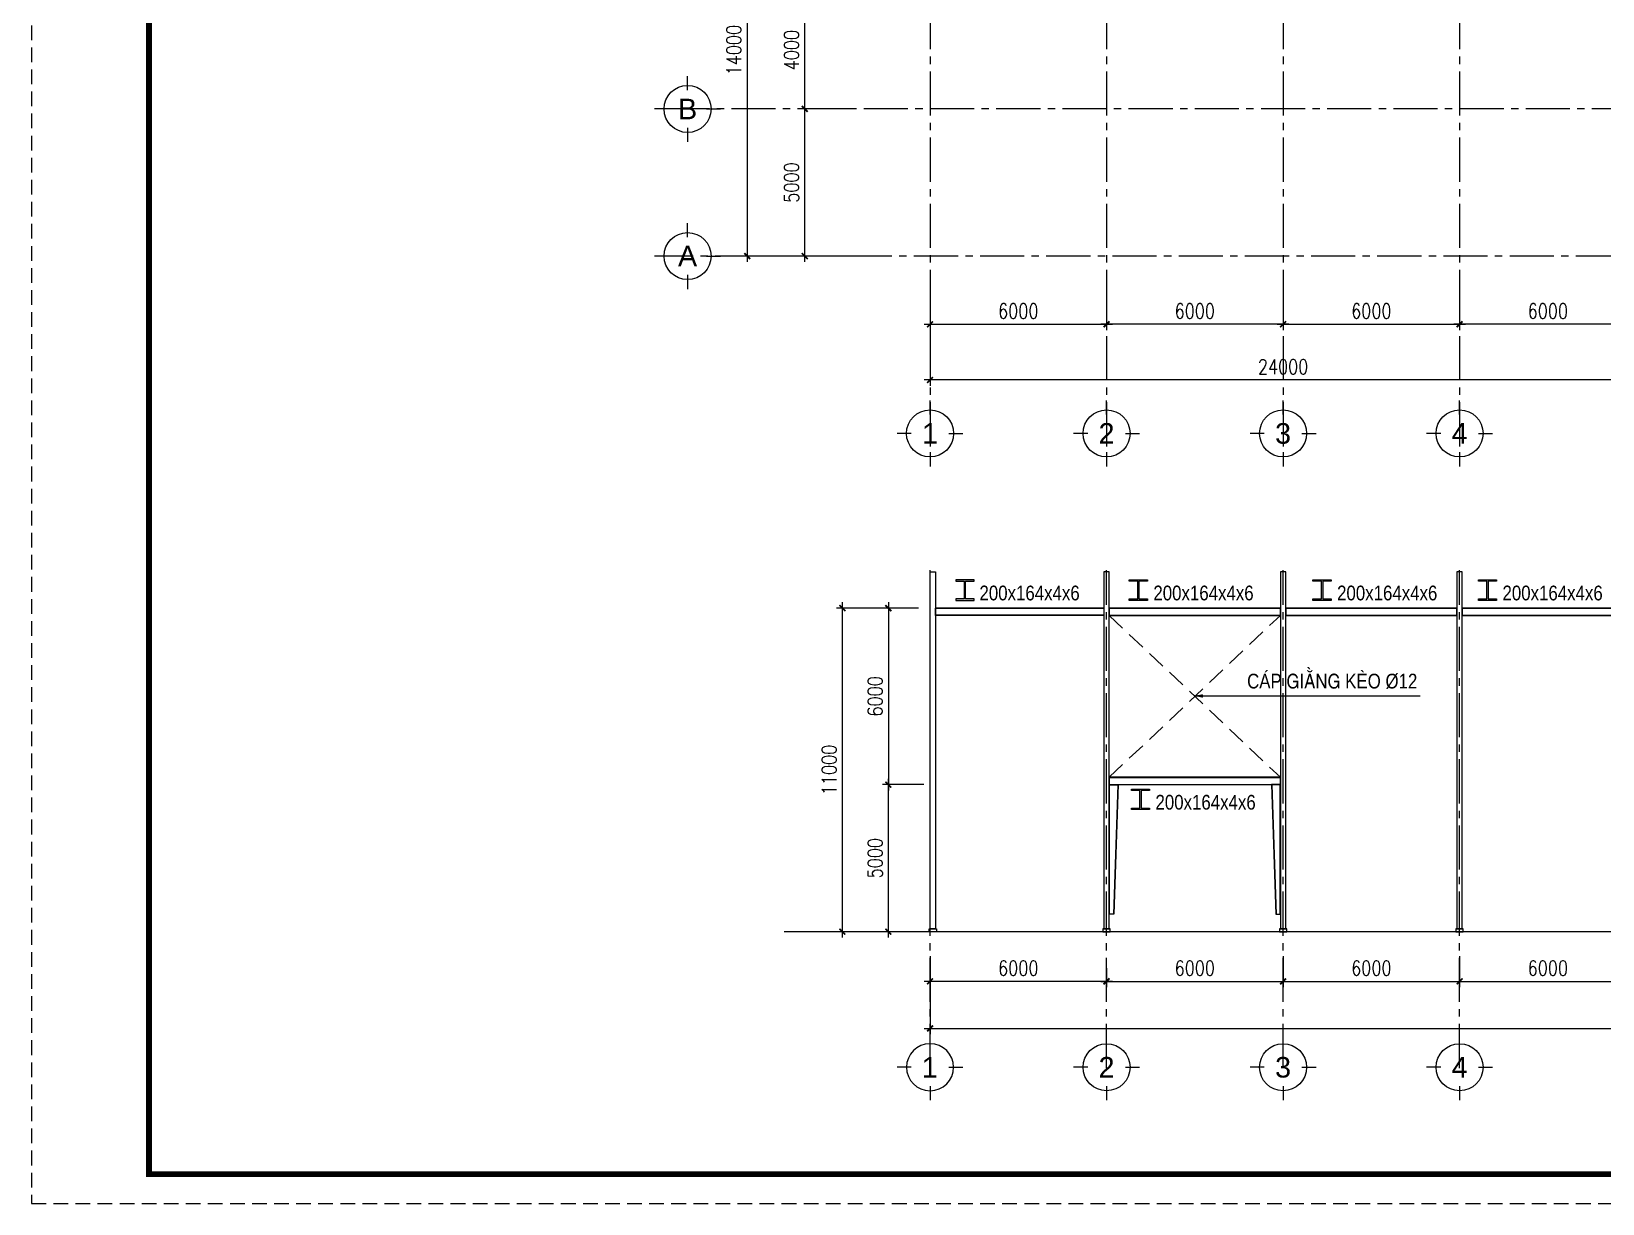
# Model space of a CAD drawing. Header units: inches. Extents: x 651127 to 1529722, y 768575 to 1021311.
# Drawn here: x 826320 to 879724, y 772141 to 811985 of the extents above; entities that cross this region are included whole.
import ezdxf
from ezdxf.enums import TextEntityAlignment as Align

# ---------------------------------------------------------------- set-up
doc = ezdxf.new("R2010")
doc.units = ezdxf.units.IN
doc.header["$LTSCALE"] = 1000
doc.header["$MEASUREMENT"] = 0
for name, pattern in [('CENTER2', [1.125, 0.75, -0.125, 0.125, -0.125]), ('HIDDEN', [0.375, 0.25, -0.125]), ('HIDDEN2', [0.1875, 0.125, -0.0625])]:
    doc.linetypes.add(name, pattern=pattern)
doc.layers.get('DEFPOINTS').update_dxf_attribs({"color": 8, "lineweight": 9})
for name, color, linetype in [('DWGshare.com_1', 7, 'Continuous'), ('DWGshare.com_10', 7, 'Continuous'), ('DWGshare.com_12', 51, 'Continuous'), ('DWGshare.com_2', 147, 'Continuous'), ('DWGshare.com_3', 7, 'Continuous'), ('DWGshare.com_4', 8, 'CENTER2'), ('DWGshare.com_5', 143, 'HIDDEN2'), ('DWGshare.com_6', 40, 'Continuous'), ('DWGshare.com_7', 1, 'Continuous')]:
    doc.layers.add(name, color=color, linetype=linetype)
doc.layers.add('DWGshare.com_23', color=147, linetype='Continuous', lineweight=0)
doc.styles.add('DWGshare.com_1', font='VHELVCN.TTF')
doc.styles.add('DWGshare.com_2', font='VHELVEB.TTF')
doc.styles.add('DWGshare.com_4', font='romans.shx', dxfattribs={"width": 0.8})
doc.dimstyles.new('DWGshare.com_4', dxfattribs={"dimscale": 100, "dimtxt": 2.5, "dimasz": 2, "dimexe": 1, "dimexo": 1.5, "dimgap": 1, "dimtad": 1, "dimdec": 0, "dimlfac": 0.5, "dimzin": 0, "dimdsep": 46, "dimtxsty": 'DWGshare.com_4', "dimblk": 'DWGshare.com_6', "dimcen": 1.5, "dimdle": 1, "dimclrd": 256, "dimclre": 256, "dimclrt": 7, "dimadec": 0, "dimazin": 0, "dimtfac": 1, "dimtdec": 0, "dimtix": 1, "dimtmove": 2, "dimatfit": 3, "dimldrblk": 'DWGshare.com_6', "dimfxl": 1, "dimtolj": 1, "dimtzin": 0, "dimarcsym": 0})
doc.dimstyles.new('DWGshare.com_5', dxfattribs={"dimscale": 200, "dimtxt": 2.5, "dimasz": 1, "dimexe": 1, "dimexo": 1.5, "dimgap": 1, "dimtad": 1, "dimdec": 0, "dimzin": 0, "dimdsep": 46, "dimtxsty": 'DWGshare.com_4', "dimblk": 'DWGshare.com_1', "dimcen": 1.5, "dimdle": 1, "dimclrd": 256, "dimclre": 256, "dimclrt": 7, "dimadec": 0, "dimazin": 0, "dimtfac": 1, "dimtdec": 0, "dimtix": 1, "dimtmove": 2, "dimatfit": 3, "dimfxl": 1, "dimtolj": 1, "dimtzin": 0, "dimarcsym": 0})

# ---------------------------------------------------------------- blocks, each defined once
blk = doc.blocks.new('DWGshare.com_1')
at = {"color": 0, "linetype": 'ByBlock', "const_width": 0.3}
blk.add_lwpolyline([(-0.5, -0.5), (0.5, 0.5)], dxfattribs=at)
blk = doc.blocks.new('*D218')
at = {"layer": 'DEFPOINTS', "color": 0, "transparency": 16777216}
for p in [(852607, 813349), (854561, 813349), (854561, 809349)]:
    blk.add_point(p, dxfattribs=at)
at = {"layer": 'DWGshare.com_23', "lineweight": -2, "transparency": 16777216}
for p, q in [((854261, 813349), (852407, 813349)), ((852607, 809149), (852607, 813549)), ((854261, 809349), (852407, 809349))]:
    blk.add_line(p, q, dxfattribs=at)
at = {"layer": 'DWGshare.com_23', "lineweight": -2, "transparency": 16777216, "xscale": 200, "yscale": 200, "zscale": 200}
for p, rotation in [((852607, 813349), 90), ((852607, 809349), 270)]:
    blk.add_blockref('DWGshare.com_1', p, dxfattribs=dict(at, rotation=rotation))
at = {"layer": 'DWGshare.com_23', "color": 7, "transparency": 16777216, "insert": (852157, 811349), "char_height": 500, "attachment_point": 5, "rotation": 90, "style": 'DWGshare.com_4'}
blk.add_mtext('\\A1;4000', dxfattribs=at)
blk = doc.blocks.new('*D219')
at = {"layer": 'DEFPOINTS', "color": 0, "transparency": 16777216}
for p in [(852607, 809349), (854561, 809349), (854561, 804349)]:
    blk.add_point(p, dxfattribs=at)
at = {"layer": 'DWGshare.com_23', "lineweight": -2, "transparency": 16777216}
for p, q in [((854261, 809349), (852407, 809349)), ((852607, 804149), (852607, 809549)), ((854261, 804349), (852407, 804349))]:
    blk.add_line(p, q, dxfattribs=at)
at = {"layer": 'DWGshare.com_23', "lineweight": -2, "transparency": 16777216, "xscale": 200, "yscale": 200, "zscale": 200}
for p, rotation in [((852607, 809349), 90), ((852607, 804349), 270)]:
    blk.add_blockref('DWGshare.com_1', p, dxfattribs=dict(at, rotation=rotation))
at = {"layer": 'DWGshare.com_23', "color": 7, "transparency": 16777216, "insert": (852157, 806849), "char_height": 500, "attachment_point": 5, "rotation": 90, "style": 'DWGshare.com_4'}
blk.add_mtext('\\A1;5000', dxfattribs=at)
blk = doc.blocks.new('DWGshare.com_2')
for p, q in [((0, 320), (0, 560)), ((-320, 0), (-560, 0)), ((320, 0), (560, 0)), ((0, -320), (0, -560))]:
    blk.add_line(p, q)
blk.add_circle((0, 0), 400)
at = {"linetype": 'Continuous', "style": 'DWGshare.com_2'}
blk.add_attdef('2', text='', height=350, dxfattribs=at).set_placement((0, 0), align=Align.MIDDLE_CENTER)
blk = doc.blocks.new('*D220')
at = {"layer": 'DEFPOINTS', "color": 0, "transparency": 16777216}
for p in [(852602, 818349), (850648, 804349), (854261, 804349)]:
    blk.add_point(p, dxfattribs=at)
at = {"layer": 'DWGshare.com_23', "lineweight": -2, "transparency": 16777216}
for p, q in [((852302, 818349), (850448, 818349)), ((850648, 818549), (850648, 804149)), ((853961, 804349), (850448, 804349))]:
    blk.add_line(p, q, dxfattribs=at)
at = {"layer": 'DWGshare.com_23', "lineweight": -2, "transparency": 16777216, "xscale": 200, "yscale": 200, "zscale": 200}
for p, rotation in [((850648, 818349), 90), ((850648, 804349), 270)]:
    blk.add_blockref('DWGshare.com_1', p, dxfattribs=dict(at, rotation=rotation))
at = {"layer": 'DWGshare.com_23', "color": 7, "transparency": 16777216, "insert": (850198, 811349), "char_height": 500, "attachment_point": 5, "rotation": 90, "style": 'DWGshare.com_4'}
blk.add_mtext('\\A1;14000', dxfattribs=at)
blk = doc.blocks.new('*D221')
at = {"layer": 'DEFPOINTS', "color": 0, "transparency": 16777216}
for p in [(874864, 803519), (880864, 803463), (874864, 802031)]:
    blk.add_point(p, dxfattribs=at)
at = {"layer": 'DWGshare.com_23', "lineweight": -2, "transparency": 16777216}
for p, q in [((874864, 803219), (874864, 801831)), ((880864, 803163), (880864, 801831)), ((881064, 802031), (874664, 802031))]:
    blk.add_line(p, q, dxfattribs=at)
at = {"layer": 'DWGshare.com_23', "lineweight": -2, "transparency": 16777216, "xscale": 200, "yscale": 200, "zscale": 200, "rotation": 180}
blk.add_blockref('DWGshare.com_1', (874864, 802031), dxfattribs=at)
at = {"layer": 'DWGshare.com_23', "lineweight": -2, "transparency": 16777216, "xscale": 200, "yscale": 200, "zscale": 200}
blk.add_blockref('DWGshare.com_1', (880864, 802031), dxfattribs=at)
at = {"layer": 'DWGshare.com_23', "color": 7, "transparency": 16777216, "insert": (877864, 802481), "char_height": 500, "attachment_point": 5, "style": 'DWGshare.com_4'}
blk.add_mtext('\\A1;6000', dxfattribs=at)
blk = doc.blocks.new('*D222')
at = {"layer": 'DEFPOINTS', "color": 0, "transparency": 16777216}
for p in [(868864, 803463), (874864, 803519), (874864, 802031)]:
    blk.add_point(p, dxfattribs=at)
at = {"layer": 'DWGshare.com_23', "lineweight": -2, "transparency": 16777216}
for p, q in [((874864, 803219), (874864, 801831)), ((868864, 803163), (868864, 801831)), ((868664, 802031), (875064, 802031))]:
    blk.add_line(p, q, dxfattribs=at)
at = {"layer": 'DWGshare.com_23', "lineweight": -2, "transparency": 16777216, "xscale": 200, "yscale": 200, "zscale": 200, "rotation": 180}
blk.add_blockref('DWGshare.com_1', (868864, 802031), dxfattribs=at)
at = {"layer": 'DWGshare.com_23', "lineweight": -2, "transparency": 16777216, "xscale": 200, "yscale": 200, "zscale": 200}
blk.add_blockref('DWGshare.com_1', (874864, 802031), dxfattribs=at)
at = {"layer": 'DWGshare.com_23', "color": 7, "transparency": 16777216, "insert": (871864, 802481), "char_height": 500, "attachment_point": 5, "style": 'DWGshare.com_4'}
blk.add_mtext('\\A1;6000', dxfattribs=at)
blk = doc.blocks.new('*D223')
at = {"layer": 'DEFPOINTS', "color": 0, "transparency": 16777216}
for p in [(856864, 803463), (862864, 803519), (862864, 802031)]:
    blk.add_point(p, dxfattribs=at)
at = {"layer": 'DWGshare.com_23', "lineweight": -2, "transparency": 16777216}
for p, q in [((862864, 803219), (862864, 801831)), ((856864, 803163), (856864, 801831)), ((856664, 802031), (863064, 802031))]:
    blk.add_line(p, q, dxfattribs=at)
at = {"layer": 'DWGshare.com_23', "lineweight": -2, "transparency": 16777216, "xscale": 200, "yscale": 200, "zscale": 200, "rotation": 180}
blk.add_blockref('DWGshare.com_1', (856864, 802031), dxfattribs=at)
at = {"layer": 'DWGshare.com_23', "lineweight": -2, "transparency": 16777216, "xscale": 200, "yscale": 200, "zscale": 200}
blk.add_blockref('DWGshare.com_1', (862864, 802031), dxfattribs=at)
at = {"layer": 'DWGshare.com_23', "color": 7, "transparency": 16777216, "insert": (859864, 802481), "char_height": 500, "attachment_point": 5, "style": 'DWGshare.com_4'}
blk.add_mtext('\\A1;6000', dxfattribs=at)
blk = doc.blocks.new('*D224')
at = {"layer": 'DEFPOINTS', "color": 0, "transparency": 16777216}
for p in [(862864, 803519), (868864, 803463), (862864, 802031)]:
    blk.add_point(p, dxfattribs=at)
at = {"layer": 'DWGshare.com_23', "lineweight": -2, "transparency": 16777216}
for p, q in [((862864, 803219), (862864, 801831)), ((868864, 803163), (868864, 801831)), ((869064, 802031), (862664, 802031))]:
    blk.add_line(p, q, dxfattribs=at)
at = {"layer": 'DWGshare.com_23', "lineweight": -2, "transparency": 16777216, "xscale": 200, "yscale": 200, "zscale": 200, "rotation": 180}
blk.add_blockref('DWGshare.com_1', (862864, 802031), dxfattribs=at)
at = {"layer": 'DWGshare.com_23', "lineweight": -2, "transparency": 16777216, "xscale": 200, "yscale": 200, "zscale": 200}
blk.add_blockref('DWGshare.com_1', (868864, 802031), dxfattribs=at)
at = {"layer": 'DWGshare.com_23', "color": 7, "transparency": 16777216, "insert": (865864, 802481), "char_height": 500, "attachment_point": 5, "style": 'DWGshare.com_4'}
blk.add_mtext('\\A1;6000', dxfattribs=at)
blk = doc.blocks.new('*D225')
at = {"layer": 'DEFPOINTS', "color": 0, "transparency": 16777216}
for p in [(856864, 804099), (880864, 804099), (856864, 800138)]:
    blk.add_point(p, dxfattribs=at)
at = {"layer": 'DWGshare.com_23', "lineweight": -2, "transparency": 16777216}
for p, q in [((856864, 803799), (856864, 799938)), ((880864, 803799), (880864, 799938)), ((881064, 800138), (856664, 800138))]:
    blk.add_line(p, q, dxfattribs=at)
at = {"layer": 'DWGshare.com_23', "lineweight": -2, "transparency": 16777216, "xscale": 200, "yscale": 200, "zscale": 200, "rotation": 180}
blk.add_blockref('DWGshare.com_1', (856864, 800138), dxfattribs=at)
at = {"layer": 'DWGshare.com_23', "lineweight": -2, "transparency": 16777216, "xscale": 200, "yscale": 200, "zscale": 200}
blk.add_blockref('DWGshare.com_1', (880864, 800138), dxfattribs=at)
at = {"layer": 'DWGshare.com_23', "color": 7, "transparency": 16777216, "insert": (868864, 800588), "char_height": 500, "attachment_point": 5, "style": 'DWGshare.com_4'}
blk.add_mtext('\\A1;24000', dxfattribs=at)
blk = doc.blocks.new('*D843')
at = {"layer": 'DEFPOINTS', "color": 0, "transparency": 16777216}
for p in [(868864, 780846), (862864, 780443), (868864, 779695)]:
    blk.add_point(p, dxfattribs=at)
at = {"layer": 'DWGshare.com_2', "lineweight": -2, "transparency": 16777216}
for p, q in [((868864, 780546), (868864, 779495)), ((862864, 780143), (862864, 779495)), ((862664, 779695), (869064, 779695))]:
    blk.add_line(p, q, dxfattribs=at)
at = {"layer": 'DWGshare.com_2', "lineweight": -2, "transparency": 16777216, "xscale": 200, "yscale": 200, "zscale": 200, "rotation": 180}
blk.add_blockref('DWGshare.com_1', (862864, 779695), dxfattribs=at)
at = {"layer": 'DWGshare.com_2', "lineweight": -2, "transparency": 16777216, "xscale": 200, "yscale": 200, "zscale": 200}
blk.add_blockref('DWGshare.com_1', (868864, 779695), dxfattribs=at)
at = {"layer": 'DWGshare.com_2', "color": 7, "transparency": 16777216, "insert": (865864, 780145), "char_height": 500, "attachment_point": 5, "style": 'DWGshare.com_4'}
blk.add_mtext('\\A1;6000', dxfattribs=at)
blk = doc.blocks.new('*D844')
at = {"layer": 'DEFPOINTS', "color": 0, "transparency": 16777216}
for p in [(868864, 780846), (874864, 780846), (874864, 779695)]:
    blk.add_point(p, dxfattribs=at)
at = {"layer": 'DWGshare.com_2', "lineweight": -2, "transparency": 16777216}
for p, q in [((868864, 780546), (868864, 779495)), ((874864, 780546), (874864, 779495)), ((868664, 779695), (875064, 779695))]:
    blk.add_line(p, q, dxfattribs=at)
at = {"layer": 'DWGshare.com_2', "lineweight": -2, "transparency": 16777216, "xscale": 200, "yscale": 200, "zscale": 200, "rotation": 180}
blk.add_blockref('DWGshare.com_1', (868864, 779695), dxfattribs=at)
at = {"layer": 'DWGshare.com_2', "lineweight": -2, "transparency": 16777216, "xscale": 200, "yscale": 200, "zscale": 200}
blk.add_blockref('DWGshare.com_1', (874864, 779695), dxfattribs=at)
at = {"layer": 'DWGshare.com_2', "color": 7, "transparency": 16777216, "insert": (871864, 780145), "char_height": 500, "attachment_point": 5, "style": 'DWGshare.com_4'}
blk.add_mtext('\\A1;6000', dxfattribs=at)
blk = doc.blocks.new('*D845')
at = {"layer": 'DEFPOINTS', "color": 0, "transparency": 16777216}
for p in [(874864, 780846), (880864, 780846), (880864, 779695)]:
    blk.add_point(p, dxfattribs=at)
at = {"layer": 'DWGshare.com_2', "lineweight": -2, "transparency": 16777216}
for p, q in [((874864, 780546), (874864, 779495)), ((880864, 780546), (880864, 779495)), ((874664, 779695), (881064, 779695))]:
    blk.add_line(p, q, dxfattribs=at)
at = {"layer": 'DWGshare.com_2', "lineweight": -2, "transparency": 16777216, "xscale": 200, "yscale": 200, "zscale": 200, "rotation": 180}
blk.add_blockref('DWGshare.com_1', (874864, 779695), dxfattribs=at)
at = {"layer": 'DWGshare.com_2', "lineweight": -2, "transparency": 16777216, "xscale": 200, "yscale": 200, "zscale": 200}
blk.add_blockref('DWGshare.com_1', (880864, 779695), dxfattribs=at)
at = {"layer": 'DWGshare.com_2', "color": 7, "transparency": 16777216, "insert": (877864, 780145), "char_height": 500, "attachment_point": 5, "style": 'DWGshare.com_4'}
blk.add_mtext('\\A1;6000', dxfattribs=at)
blk = doc.blocks.new('*D852')
at = {"layer": 'DEFPOINTS', "color": 0, "transparency": 16777216}
for p in [(856864, 780443), (952864, 780546), (952864, 778095)]:
    blk.add_point(p, dxfattribs=at)
at = {"layer": 'DWGshare.com_2', "lineweight": -2, "transparency": 16777216}
for p, q in [((952864, 780246), (952864, 777895)), ((856864, 780143), (856864, 777895)), ((856664, 778095), (953064, 778095))]:
    blk.add_line(p, q, dxfattribs=at)
at = {"layer": 'DWGshare.com_2', "lineweight": -2, "transparency": 16777216, "xscale": 200, "yscale": 200, "zscale": 200, "rotation": 180}
blk.add_blockref('DWGshare.com_1', (856864, 778095), dxfattribs=at)
at = {"layer": 'DWGshare.com_2', "lineweight": -2, "transparency": 16777216, "xscale": 200, "yscale": 200, "zscale": 200}
blk.add_blockref('DWGshare.com_1', (952864, 778095), dxfattribs=at)
at = {"layer": 'DWGshare.com_2', "color": 7, "transparency": 16777216, "insert": (904864, 778545), "char_height": 500, "attachment_point": 5, "style": 'DWGshare.com_4'}
blk.add_mtext('\\A1;96000', dxfattribs=at)
blk = doc.blocks.new('*D853')
at = {"layer": 'DEFPOINTS', "color": 0, "transparency": 16777216}
for p in [(853884, 792382), (856771, 792382), (856160, 781382)]:
    blk.add_point(p, dxfattribs=at)
at = {"layer": 'DWGshare.com_2', "lineweight": -2, "transparency": 16777216}
for p, q in [((853884, 781182), (853884, 792582)), ((856471, 792382), (853684, 792382)), ((855860, 781382), (853684, 781382))]:
    blk.add_line(p, q, dxfattribs=at)
at = {"layer": 'DWGshare.com_2', "lineweight": -2, "transparency": 16777216, "xscale": 200, "yscale": 200, "zscale": 200}
for p, rotation in [((853884, 792382), 90), ((853884, 781382), 270)]:
    blk.add_blockref('DWGshare.com_1', p, dxfattribs=dict(at, rotation=rotation))
at = {"layer": 'DWGshare.com_2', "color": 7, "transparency": 16777216, "insert": (853434, 786882), "char_height": 500, "attachment_point": 5, "rotation": 90, "style": 'DWGshare.com_4'}
blk.add_mtext('\\A1;11000', dxfattribs=at)
blk = doc.blocks.new('*D854')
at = {"layer": 'DEFPOINTS', "color": 0, "transparency": 16777216}
for p in [(855447, 786382), (856949, 786382), (856916, 781382)]:
    blk.add_point(p, dxfattribs=at)
at = {"layer": 'DWGshare.com_2', "lineweight": -2, "transparency": 16777216}
for p, q in [((856649, 786382), (855247, 786382)), ((855447, 781182), (855447, 786582)), ((856616, 781382), (855247, 781382))]:
    blk.add_line(p, q, dxfattribs=at)
at = {"layer": 'DWGshare.com_2', "lineweight": -2, "transparency": 16777216, "xscale": 200, "yscale": 200, "zscale": 200}
for p, rotation in [((855447, 786382), 90), ((855447, 781382), 270)]:
    blk.add_blockref('DWGshare.com_1', p, dxfattribs=dict(at, rotation=rotation))
at = {"layer": 'DWGshare.com_2', "color": 7, "transparency": 16777216, "insert": (854997, 783882), "char_height": 500, "attachment_point": 5, "rotation": 90, "style": 'DWGshare.com_4'}
blk.add_mtext('\\A1;5000', dxfattribs=at)
blk = doc.blocks.new('*D855')
at = {"layer": 'DEFPOINTS', "color": 0, "transparency": 16777216}
for p in [(856616, 792382), (855447, 786382), (856949, 786382)]:
    blk.add_point(p, dxfattribs=at)
at = {"layer": 'DWGshare.com_2', "lineweight": -2, "transparency": 16777216}
for p, q in [((855447, 792582), (855447, 786182)), ((856316, 792382), (855247, 792382)), ((856649, 786382), (855247, 786382))]:
    blk.add_line(p, q, dxfattribs=at)
at = {"layer": 'DWGshare.com_2', "lineweight": -2, "transparency": 16777216, "xscale": 200, "yscale": 200, "zscale": 200}
for p, rotation in [((855447, 792382), 90), ((855447, 786382), 270)]:
    blk.add_blockref('DWGshare.com_1', p, dxfattribs=dict(at, rotation=rotation))
at = {"layer": 'DWGshare.com_2', "color": 7, "transparency": 16777216, "insert": (854997, 789382), "char_height": 500, "attachment_point": 5, "rotation": 90, "style": 'DWGshare.com_4'}
blk.add_mtext('\\A1;6000', dxfattribs=at)
blk = doc.blocks.new('DWGshare.com_6')
at = {"linetype": 'CENTER2'}
blk.add_hatch(color=256, dxfattribs=at).paths.add_polyline_path([(-1.3, 0.22), (-1, 0), (-1.3, -0.22), (0, 0)])
blk.add_line((0, 0), (-1, 0), dxfattribs=at)
blk.add_lwpolyline([(-1.3, 0.22), (0, 0), (-1.3, -0.22), (-1, 0), (-1.3, 0.22)], dxfattribs=at)
blk = doc.blocks.new('*D842')
at = {"layer": 'DEFPOINTS', "color": 0, "transparency": 16777216}
for p in [(856864, 780846), (862864, 780443), (856864, 779695)]:
    blk.add_point(p, dxfattribs=at)
at = {"layer": 'DWGshare.com_2', "lineweight": -2, "transparency": 16777216}
for p, q in [((856864, 780546), (856864, 779495)), ((862864, 780143), (862864, 779495)), ((863064, 779695), (856664, 779695))]:
    blk.add_line(p, q, dxfattribs=at)
at = {"layer": 'DWGshare.com_2', "lineweight": -2, "transparency": 16777216, "xscale": 200, "yscale": 200, "zscale": 200, "rotation": 180}
blk.add_blockref('DWGshare.com_1', (856864, 779695), dxfattribs=at)
at = {"layer": 'DWGshare.com_2', "lineweight": -2, "transparency": 16777216, "xscale": 200, "yscale": 200, "zscale": 200}
blk.add_blockref('DWGshare.com_1', (862864, 779695), dxfattribs=at)
at = {"layer": 'DWGshare.com_2', "color": 7, "transparency": 16777216, "insert": (859864, 780145), "char_height": 500, "attachment_point": 5, "style": 'DWGshare.com_4'}
blk.add_mtext('\\A1;6000', dxfattribs=at)

msp = doc.modelspace()

# ---------------------------------------------------------------- hatches: boundary and pattern name
at = {"layer": 'DWGshare.com_6'}
for points in [[(858068.8, 793295.7), (858358.8, 793295.7), (858358.8, 793345.7), (857738.8, 793345.7), (857738.8, 793295.7), (858028.8, 793295.7), (858028.8, 792695.7), (857738.8, 792695.7), (857738.8, 792645.7), (858358.8, 792645.7), (858358.8, 792695.7), (858068.8, 792695.7)], [(863925.5, 793295.7), (863635.5, 793295.7), (863635.5, 793345.7), (864255.5, 793345.7), (864255.5, 793295.7), (863965.5, 793295.7), (863965.5, 792695.7), (864255.5, 792695.7), (864255.5, 792645.7), (863635.5, 792645.7), (863635.5, 792695.7), (863925.5, 792695.7)], [(870169.9, 793295.7), (869879.9, 793295.7), (869879.9, 793345.7), (870499.9, 793345.7), (870499.9, 793295.7), (870209.9, 793295.7), (870209.9, 792695.7), (870499.9, 792695.7), (870499.9, 792645.7), (869879.9, 792645.7), (869879.9, 792695.7), (870169.9, 792695.7)], [(875791.9, 793295.7), (875501.9, 793295.7), (875501.9, 793345.7), (876121.9, 793345.7), (876121.9, 793295.7), (875831.9, 793295.7), (875831.9, 792695.7), (876121.9, 792695.7), (876121.9, 792645.7), (875501.9, 792645.7), (875501.9, 792695.7), (875791.9, 792695.7)], [(863996.4, 786183.2), (863706.4, 786183.2), (863706.4, 786233.2), (864326.4, 786233.2), (864326.4, 786183.2), (864036.4, 786183.2), (864036.4, 785583.2), (864326.4, 785583.2), (864326.4, 785533.2), (863706.4, 785533.2), (863706.4, 785583.2), (863996.4, 785583.2)]]:
    msp.add_hatch(color=256, dxfattribs=at).paths.add_polyline_path(points)

# ---------------------------------------------------------------- linework, layer by layer
at = {"layer": 'DEFPOINTS', "linetype": 'HIDDEN', "ltscale": 2}
msp.add_lwpolyline([(826319.8, 772140.9), (994519.8, 772140.9), (994519.8, 890940.9), (826319.8, 890940.9)], close=True, dxfattribs=at)
at = {"layer": 'DWGshare.com_1', "const_width": 200}
msp.add_lwpolyline([(830319.8, 773140.9), (993519.8, 773140.9), (993519.8, 889940.9), (830319.8, 889940.9)], close=True, dxfattribs=at)
at = {"layer": 'DWGshare.com_12'}
for p, q in [((862771.4, 792376.1), (857048.9, 792376.1)), ((862771.4, 792138.1), (857048.9, 792138.1)), ((862956.4, 792376.1), (868771.4, 792376.1)), ((862956.4, 792138.1), (868771.4, 792138.1)), ((868956.4, 792376.1), (874771.4, 792376.1)), ((868956.4, 792138.1), (874771.4, 792138.1)), ((874956.4, 792376.1), (880771.4, 792376.1)), ((874956.4, 792138.1), (880771.4, 792138.1)), ((862956.4, 786626.1), (868771.4, 786626.1)), ((862956.4, 786388.1), (868771.4, 786388.1))]:
    msp.add_line(p, q, dxfattribs=at)
for points in [[(857048.9, 781482.1), (856863.9, 781482.1), (856863.9, 793616.1), (857048.9, 793616.1)], [(862771.4, 781482.1), (862956.4, 781482.1), (862956.4, 793616.1), (862771.4, 793616.1)], [(868771.4, 781482.1), (868956.4, 781482.1), (868956.4, 793616.1), (868771.4, 793616.1)], [(874771.4, 781482.1), (874956.4, 781482.1), (874956.4, 793616.1), (874771.4, 793616.1)], [(862771.4, 792132.1), (857048.9, 792132.1), (857048.9, 792382.1), (862771.4, 792382.1)], [(862956.4, 792132.1), (868771.4, 792132.1), (868771.4, 792382.1), (862956.4, 792382.1)], [(868956.4, 792132.1), (874771.4, 792132.1), (874771.4, 792382.1), (868956.4, 792382.1)], [(874956.4, 792132.1), (880771.4, 792132.1), (880771.4, 792382.1), (874956.4, 792382.1)], [(862956.4, 786382.1), (868771.4, 786382.1), (868771.4, 786632.1), (862956.4, 786632.1)], [(862962.4, 781982.1), (862962.4, 786376.1), (863250.2, 786376.1), (863100.6, 781982.1)], [(868765.4, 781982.1), (868765.4, 786376.1), (868477.6, 786376.1), (868627.2, 781982.1)]]:
    msp.add_lwpolyline(points, close=True, dxfattribs=at)
for points in [[(862956.4, 781982.1), (862956.4, 786382.1), (863256.4, 786382.1), (863106.4, 781982.1), (862956.4, 781982.1)], [(868771.4, 781982.1), (868771.4, 786382.1), (868471.4, 786382.1), (868621.4, 781982.1), (868771.4, 781982.1)]]:
    msp.add_lwpolyline(points, dxfattribs=at)
at = {"layer": 'DWGshare.com_3'}
for points in [[(857081.4, 781382.1), (856831.4, 781382.1), (856831.4, 781482.1), (857081.4, 781482.1)], [(862738.9, 781382.1), (862988.9, 781382.1), (862988.9, 781482.1), (862738.9, 781482.1)], [(868738.9, 781382.1), (868988.9, 781382.1), (868988.9, 781482.1), (868738.9, 781482.1)], [(874738.9, 781382.1), (874988.9, 781382.1), (874988.9, 781482.1), (874738.9, 781482.1)]]:
    msp.add_lwpolyline(points, close=True, dxfattribs=at)
at = {"layer": 'DWGshare.com_4', "ltscale": 2}
for p, q in [((856863.9, 889377.1), (856863.9, 797200.3)), ((862863.9, 889377.1), (862863.9, 797200.3)), ((868863.9, 889377.1), (868863.9, 797200.3)), ((874863.9, 889377.1), (874863.9, 797200.3)), ((934863.9, 809349.1), (847502.6, 809349.1)), ((956816.1, 804349.1), (847502.6, 804349.1)), ((856863.9, 776745.2), (856863.9, 793670)), ((862863.9, 776745.2), (862863.9, 793670)), ((868863.9, 776745.2), (868863.9, 793670)), ((874863.9, 776745.2), (874863.9, 793670))]:
    msp.add_line(p, q, dxfattribs=at)
at = {"layer": 'DWGshare.com_5', "color": 1, "ltscale": 5}
for p, q in [((862956.4, 792132.1), (868771.4, 786632.1)), ((862956.4, 786632.1), (868771.4, 792132.1))]:
    msp.add_line(p, q, dxfattribs=at)
at = {"layer": 'DWGshare.com_6'}
for points in [[(858068.8, 793295.7), (858358.8, 793295.7), (858358.8, 793345.7), (857738.8, 793345.7), (857738.8, 793295.7), (858028.8, 793295.7), (858028.8, 792695.7), (857738.8, 792695.7), (857738.8, 792645.7), (858358.8, 792645.7), (858358.8, 792695.7), (858068.8, 792695.7)], [(863925.5, 793295.7), (863635.5, 793295.7), (863635.5, 793345.7), (864255.5, 793345.7), (864255.5, 793295.7), (863965.5, 793295.7), (863965.5, 792695.7), (864255.5, 792695.7), (864255.5, 792645.7), (863635.5, 792645.7), (863635.5, 792695.7), (863925.5, 792695.7)], [(870169.9, 793295.7), (869879.9, 793295.7), (869879.9, 793345.7), (870499.9, 793345.7), (870499.9, 793295.7), (870209.9, 793295.7), (870209.9, 792695.7), (870499.9, 792695.7), (870499.9, 792645.7), (869879.9, 792645.7), (869879.9, 792695.7), (870169.9, 792695.7)], [(875791.9, 793295.7), (875501.9, 793295.7), (875501.9, 793345.7), (876121.9, 793345.7), (876121.9, 793295.7), (875831.9, 793295.7), (875831.9, 792695.7), (876121.9, 792695.7), (876121.9, 792645.7), (875501.9, 792645.7), (875501.9, 792695.7), (875791.9, 792695.7)], [(863996.4, 786183.2), (863706.4, 786183.2), (863706.4, 786233.2), (864326.4, 786233.2), (864326.4, 786183.2), (864036.4, 786183.2), (864036.4, 785583.2), (864326.4, 785583.2), (864326.4, 785533.2), (863706.4, 785533.2), (863706.4, 785583.2), (863996.4, 785583.2)]]:
    msp.add_lwpolyline(points, close=True, dxfattribs=at)
at = {"layer": 'DWGshare.com_7'}
msp.add_line((958608.9, 781382.1), (851911.5, 781382.1), dxfattribs=at)

# ---------------------------------------------------------------- block references
at = {"layer": 'DWGshare.com_6', "linetype": 'CENTER2', "xscale": 2, "yscale": 2, "zscale": 2}
for p, values in [((848622.6, 809349.1), {'2': 'B'}), ((848622.6, 804349.1), {'2': 'A'}), ((856863.9, 798320.3), {'2': '1'}), ((862863.9, 798320.3), {'2': '2'}), ((868863.9, 798320.3), {'2': '3'}), ((874863.9, 798320.3), {'2': '4'}), ((862863.9, 776774.9), {'2': '2'}), ((868863.9, 776774.9), {'2': '3'}), ((874863.9, 776774.9), {'2': '4'})]:
    msp.add_blockref('DWGshare.com_2', p, dxfattribs=at).add_auto_attribs(values)
at = {"layer": 'DWGshare.com_6', "linetype": 'CENTER2'}
ref = msp.add_blockref('DWGshare.com_2', (856863.9, 776774.9), dxfattribs=dict(at, xscale=-2, yscale=2, zscale=2))
ref.add_attrib('2', '1', dxfattribs={"layer": '0', "linetype": 'Continuous', "height": 700, "style": 'DWGshare.com_2'}).set_placement((856852.2, 776774.9), align=Align.MIDDLE_CENTER)

# ---------------------------------------------------------------- texts
at = {"layer": 'DWGshare.com_10', "style": 'DWGshare.com_1'}
for p in [(858543.9, 792645.7), (864455.5, 792645.7), (870699.9, 792645.7), (876321.9, 792645.7), (864526.4, 785533.2)]:
    msp.add_text('200x164x4x6', height=500, dxfattribs=at).set_placement(p)
msp.add_text('CAÙP GIAÈNG KEØO Þ12', height=500, dxfattribs=at).set_placement((867640.8, 789501.1), align=Align.BOTTOM_LEFT)

# ---------------------------------------------------------------- dimensions: what is measured, and where the dimension line sits
at = {"layer": 'DWGshare.com_2'}
for base, p1, p2, angle, picture, middle in [((853884.1, 792382.1), (856159.5, 781382.1), (856771.4, 792382.1), 90, '*D853', (853434.1, 786882.1)), ((855446.8, 786382.1), (856616.3, 792382.1), (856948.8, 786382.1), 270, '*D855', (854996.8, 789382.1)), ((855446.8, 786382.1), (856916.3, 781382.1), (856948.8, 786382.1), 90, '*D854', (854996.8, 783882.1)), ((856863.9, 779694.9), (862863.9, 780443), (856863.9, 780846.2), 180, '*D842', (859863.9, 780144.9))]:
    dim = msp.add_linear_dim(base=base, p1=p1, p2=p2, angle=angle, dimstyle='DWGshare.com_5', dxfattribs=at)
    dim.commit()
    dim.dimension.update_dxf_attribs({"geometry": picture, "text_midpoint": middle})
for base, p1, p2, picture, middle in [((868863.9, 779694.9), (862863.9, 780443), (868863.9, 780846.2), '*D843', (865863.9, 780144.9)), ((874863.9, 779694.9), (868863.9, 780846.2), (874863.9, 780846.2), '*D844', (871863.9, 780144.9)), ((880863.9, 779694.9), (874863.9, 780846.2), (880863.9, 780846.2), '*D845', (877863.9, 780144.9)), ((952863.9, 778094.9), (856863.9, 780443), (952863.9, 780546.2), '*D852', (904863.9, 778544.9))]:
    dim = msp.add_linear_dim(base=base, p1=p1, p2=p2, dimstyle='DWGshare.com_5', dxfattribs=at)
    dim.commit()
    dim.dimension.update_dxf_attribs({"geometry": picture, "text_midpoint": middle})
at = {"layer": 'DWGshare.com_23'}
for base, p1, p2, angle, picture, middle in [((850648.3, 804349.1), (852602.2, 818349.1), (854261, 804349.1), 90, '*D220', (850198.3, 811349.1)), ((852607, 813349.1), (854561, 809349.1), (854561, 813349.1), 270, '*D218', (852157, 811349.1)), ((852607, 809349.1), (854561, 804349.1), (854561, 809349.1), 270, '*D219', (852157, 806849.1)), ((856863.9, 800138.4), (880863.9, 804099.1), (856863.9, 804099.1), 180, '*D225', (868863.9, 800588.4)), ((862863.9, 802030.6), (868863.9, 803463), (862863.9, 803519.2), 180, '*D224', (865863.9, 802480.6)), ((874863.9, 802030.6), (880863.9, 803463), (874863.9, 803519.2), 180, '*D221', (877863.9, 802480.6))]:
    dim = msp.add_linear_dim(base=base, p1=p1, p2=p2, angle=angle, dimstyle='DWGshare.com_5', dxfattribs=at)
    dim.commit()
    dim.dimension.update_dxf_attribs({"geometry": picture, "text_midpoint": middle})
for base, p1, p2, picture, middle in [((862863.9, 802030.6), (856863.9, 803463), (862863.9, 803519.2), '*D223', (859863.9, 802480.6)), ((874863.9, 802030.6), (868863.9, 803463), (874863.9, 803519.2), '*D222', (871863.9, 802480.6))]:
    dim = msp.add_linear_dim(base=base, p1=p1, p2=p2, dimstyle='DWGshare.com_5', dxfattribs=at)
    dim.commit()
    dim.dimension.update_dxf_attribs({"geometry": picture, "text_midpoint": middle})

# ---------------------------------------------------------------- leaders
at = {"layer": 'DWGshare.com_2'}
msp.add_leader([(865865.5, 789395.2), (873523.3, 789395.2)], dimstyle='DWGshare.com_4', dxfattribs=at)

doc.saveas('drawing.dxf')
